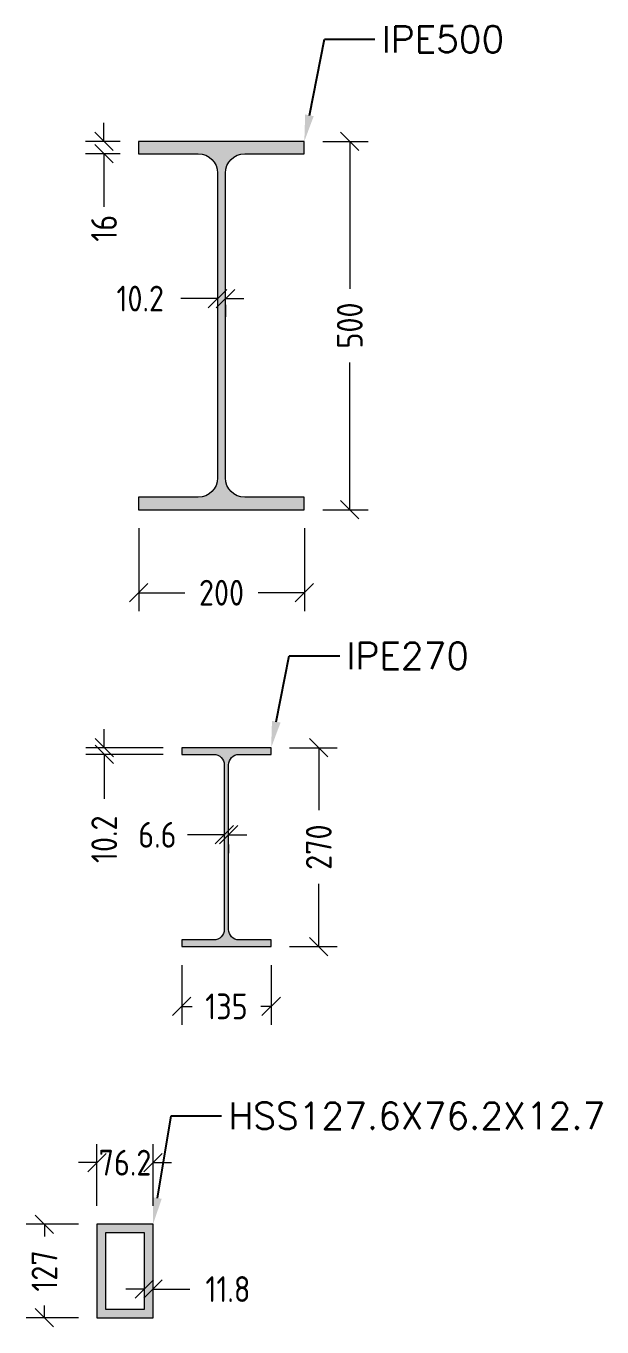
# Model space of a CAD drawing. Header units: millimetres. Extents: x -388065 to 2372687422, y -192755 to 667797.
# Drawn here: x 344224 to 345006, y 549764 to 551530 of the extents above; entities that cross this region are included whole.
import ezdxf
from ezdxf import colors
from ezdxf.entities.mleader import LeaderData, LeaderLine
from ezdxf.math import Vec2, Vec3

# ---------------------------------------------------------------- set-up
doc = ezdxf.new("R2010")
doc.units = ezdxf.units.MM
for name, color, linetype, lineweight in [('A-FLOR', 192, 'Continuous', 9), ('STR-DIM', 1, 'Continuous', 9), ('STR-STEEL_IN_SEC', 6, 'Continuous', 15)]:
    doc.layers.add(name, color=color, linetype=linetype, lineweight=lineweight)
doc.styles.add('MINA_MM_STEEL_DETAIL', font='dim.shx', dxfattribs={"height": 35})
doc.styles.add('MINA_MM_X-SEC', font='romans.shx', dxfattribs={"height": 125})
doc.dimstyles.new('MINA_MM_STEEL_DET', dxfattribs={"dimtxt": 35, "dimasz": 25, "dimexe": 25, "dimexo": 25, "dimgap": 5, "dimtad": 0, "dimdec": 0, "dimzin": 0, "dimdsep": 46, "dimtxsty": 'MINA_MM_STEEL_DETAIL', "dimblk": 'OBLIQUE', "dimcen": 0.09, "dimclrd": 256, "dimclre": 256, "dimclrt": 7, "dimadec": 0, "dimazin": 0, "dimtfac": 1, "dimtdec": 0, "dimtix": 1, "dimtofl": 0, "dimtmove": 0, "dimatfit": 0, "dimfxl": 1, "dimtolj": 1, "dimtzin": 0, "dimlwd": -1, "dimlwe": -1, "dimarcsym": 0})

# ---------------------------------------------------------------- blocks, each defined once
blk = doc.blocks.new('_OBLIQUE')
at = {"color": 0, "linetype": 'ByBlock'}
blk.add_line((-0.5, -0.5), (0.5, 0.5), dxfattribs=at)
blk = doc.blocks.new('*D1912')
at = {"layer": 'Defpoints', "color": 0, "transparency": 16777216}
for p in [(344376.9, 550873.3), (344601.9, 550873.3), (344601.9, 550760.6)]:
    blk.add_point(p, dxfattribs=at)
at = {"layer": 'STR-DIM', "transparency": 16777216}
for p, q in [((344376.9, 550848.3), (344376.9, 550735.6)), ((344601.9, 550848.3), (344601.9, 550735.6)), ((344376.9, 550760.6), (344439.4, 550760.6)), ((344601.9, 550760.6), (344539.4, 550760.6))]:
    blk.add_line(p, q, dxfattribs=at)
at = {"layer": 'STR-DIM', "transparency": 16777216, "xscale": 25, "yscale": 25, "zscale": 25, "rotation": 180}
blk.add_blockref('_OBLIQUE', (344376.9, 550760.6), dxfattribs=at)
at = {"layer": 'STR-DIM', "transparency": 16777216, "xscale": 25, "yscale": 25, "zscale": 25}
blk.add_blockref('_OBLIQUE', (344601.9, 550760.6), dxfattribs=at)
at = {"layer": 'STR-DIM', "color": 7, "lineweight": 25, "transparency": 16777216, "insert": (344489.4, 550760.6), "char_height": 35, "attachment_point": 5, "style": 'MINA_MM_STEEL_DETAIL'}
blk.add_mtext('\\A1;200', dxfattribs=at)
blk = doc.blocks.new('*D1913')
at = {"layer": 'Defpoints', "color": 0, "transparency": 16777216}
for p in [(344601.9, 551373.3), (344663.6, 551373.3), (344601.9, 550873.3)]:
    blk.add_point(p, dxfattribs=at)
at = {"layer": 'STR-DIM', "transparency": 16777216}
for p, q in [((344626.9, 551373.3), (344688.6, 551373.3)), ((344663.6, 551373.3), (344663.6, 551173.3)), ((344663.6, 550873.3), (344663.6, 551073.3)), ((344626.9, 550873.3), (344688.6, 550873.3))]:
    blk.add_line(p, q, dxfattribs=at)
at = {"layer": 'STR-DIM', "transparency": 16777216, "xscale": 25, "yscale": 25, "zscale": 25}
for p, rotation in [((344663.6, 551373.3), 90), ((344663.6, 550873.3), 270)]:
    blk.add_blockref('_OBLIQUE', p, dxfattribs=dict(at, rotation=rotation))
at = {"layer": 'STR-DIM', "color": 7, "lineweight": 25, "transparency": 16777216, "insert": (344663.6, 551123.3), "char_height": 35, "attachment_point": 5, "rotation": 90, "style": 'MINA_MM_STEEL_DETAIL'}
blk.add_mtext('\\A1;500', dxfattribs=at)
blk = doc.blocks.new('*D1914')
at = {"layer": 'Defpoints', "color": 0, "transparency": 16777216}
for p in [(344484, 551176.3), (344494.8, 551176.3), (344484, 551159.9)]:
    blk.add_point(p, dxfattribs=at)
at = {"layer": 'STR-DIM', "transparency": 16777216}
for p, q in [((344484, 551159.9), (344434, 551159.9)), ((344484, 551151.3), (344484, 551134.9)), ((344494.8, 551159.9), (344519.8, 551159.9)), ((344494.8, 551151.3), (344494.8, 551134.9))]:
    blk.add_line(p, q, dxfattribs=at)
at = {"layer": 'STR-DIM', "transparency": 16777216, "xscale": 25, "yscale": 25, "zscale": 25}
blk.add_blockref('_OBLIQUE', (344484, 551159.9), dxfattribs=at)
at = {"layer": 'STR-DIM', "transparency": 16777216, "xscale": 25, "yscale": 25, "zscale": 25, "rotation": 180}
blk.add_blockref('_OBLIQUE', (344494.8, 551159.9), dxfattribs=at)
at = {"layer": 'STR-DIM', "color": 7, "lineweight": 25, "transparency": 16777216, "insert": (344379, 551159.9), "char_height": 35, "attachment_point": 5, "style": 'MINA_MM_STEEL_DETAIL'}
blk.add_mtext('\\A1;10.2', dxfattribs=at)
blk = doc.blocks.new('*D1915')
at = {"layer": 'Defpoints', "color": 0, "transparency": 16777216}
for p in [(344376.9, 551373.3), (344329.8, 551356.5), (344376.9, 551356.5)]:
    blk.add_point(p, dxfattribs=at)
at = {"layer": 'STR-DIM', "transparency": 16777216}
for p, q in [((344329.8, 551373.3), (344329.8, 551398.3)), ((344351.9, 551373.3), (344304.8, 551373.3)), ((344351.9, 551356.5), (344304.8, 551356.5)), ((344329.8, 551356.5), (344329.8, 551284.6))]:
    blk.add_line(p, q, dxfattribs=at)
at = {"layer": 'STR-DIM', "transparency": 16777216, "xscale": 25, "yscale": 25, "zscale": 25}
for p, rotation in [((344329.8, 551373.3), 270), ((344329.8, 551356.5), 90)]:
    blk.add_blockref('_OBLIQUE', p, dxfattribs=dict(at, rotation=rotation))
at = {"layer": 'STR-DIM', "color": 7, "lineweight": 25, "transparency": 16777216, "insert": (344329.8, 551255.4), "char_height": 35, "attachment_point": 5, "rotation": 90, "style": 'MINA_MM_STEEL_DETAIL'}
blk.add_mtext('\\A1;16', dxfattribs=at)
blk = doc.blocks.new('*D1945')
at = {"layer": 'Defpoints', "color": 0, "transparency": 16777216}
for p in [(344435.3, 550280.2), (344556.8, 550280.2), (344556.8, 550199)]:
    blk.add_point(p, dxfattribs=at)
at = {"layer": 'STR-DIM', "transparency": 16777216}
for p, q in [((344435.3, 550255.2), (344435.3, 550174)), ((344556.8, 550255.2), (344556.8, 550174)), ((344435.3, 550199), (344449.4, 550199)), ((344556.8, 550199), (344542.7, 550199))]:
    blk.add_line(p, q, dxfattribs=at)
at = {"layer": 'STR-DIM', "transparency": 16777216, "xscale": 25, "yscale": 25, "zscale": 25, "rotation": 180}
blk.add_blockref('_OBLIQUE', (344435.3, 550199), dxfattribs=at)
at = {"layer": 'STR-DIM', "transparency": 16777216, "xscale": 25, "yscale": 25, "zscale": 25}
blk.add_blockref('_OBLIQUE', (344556.8, 550199), dxfattribs=at)
at = {"layer": 'STR-DIM', "color": 7, "lineweight": 25, "transparency": 16777216, "insert": (344496.1, 550199), "char_height": 35, "attachment_point": 5, "style": 'MINA_MM_STEEL_DETAIL'}
blk.add_mtext('\\A1;135', dxfattribs=at)
blk = doc.blocks.new('*D1946')
at = {"layer": 'Defpoints', "color": 0, "transparency": 16777216}
for p in [(344556.8, 550550.2), (344621.5, 550550.2), (344556.8, 550280.2)]:
    blk.add_point(p, dxfattribs=at)
at = {"layer": 'STR-DIM', "transparency": 16777216}
for p, q in [((344581.8, 550550.2), (344646.5, 550550.2)), ((344621.5, 550550.2), (344621.5, 550465.2)), ((344621.5, 550280.2), (344621.5, 550365.2)), ((344581.8, 550280.2), (344646.5, 550280.2))]:
    blk.add_line(p, q, dxfattribs=at)
at = {"layer": 'STR-DIM', "transparency": 16777216, "xscale": 25, "yscale": 25, "zscale": 25}
for p, rotation in [((344621.5, 550550.2), 90), ((344621.5, 550280.2), 270)]:
    blk.add_blockref('_OBLIQUE', p, dxfattribs=dict(at, rotation=rotation))
at = {"layer": 'STR-DIM', "color": 7, "lineweight": 25, "transparency": 16777216, "insert": (344621.5, 550415.2), "char_height": 35, "attachment_point": 5, "rotation": 90, "style": 'MINA_MM_STEEL_DETAIL'}
blk.add_mtext('\\A1;270', dxfattribs=at)
blk = doc.blocks.new('*D1947')
at = {"layer": 'Defpoints', "color": 0, "transparency": 16777216}
for p in [(344493.2, 550443.8), (344499, 550443.8), (344493.2, 550432)]:
    blk.add_point(p, dxfattribs=at)
at = {"layer": 'STR-DIM', "transparency": 16777216}
for p, q in [((344493.2, 550432), (344443.2, 550432)), ((344499, 550432), (344524, 550432)), ((344493.2, 550418.8), (344493.2, 550407)), ((344499, 550418.8), (344499, 550407))]:
    blk.add_line(p, q, dxfattribs=at)
at = {"layer": 'STR-DIM', "transparency": 16777216, "xscale": 25, "yscale": 25, "zscale": 25}
blk.add_blockref('_OBLIQUE', (344493.2, 550432), dxfattribs=at)
at = {"layer": 'STR-DIM', "transparency": 16777216, "xscale": 25, "yscale": 25, "zscale": 25, "rotation": 180}
blk.add_blockref('_OBLIQUE', (344499, 550432), dxfattribs=at)
at = {"layer": 'STR-DIM', "color": 7, "lineweight": 25, "transparency": 16777216, "insert": (344402.3, 550432), "char_height": 35, "attachment_point": 5, "style": 'MINA_MM_STEEL_DETAIL'}
blk.add_mtext('\\A1;6.6', dxfattribs=at)
blk = doc.blocks.new('*D1948')
at = {"layer": 'Defpoints', "color": 0, "transparency": 16777216}
for p in [(344435.3, 550550.2), (344330.1, 550541.1), (344435.3, 550541.1)]:
    blk.add_point(p, dxfattribs=at)
at = {"layer": 'STR-DIM', "transparency": 16777216}
for p, q in [((344330.1, 550550.2), (344330.1, 550575.2)), ((344410.3, 550550.2), (344305.1, 550550.2)), ((344410.3, 550541.1), (344305.1, 550541.1)), ((344330.1, 550541.1), (344330.1, 550480.9))]:
    blk.add_line(p, q, dxfattribs=at)
at = {"layer": 'STR-DIM', "transparency": 16777216, "xscale": 25, "yscale": 25, "zscale": 25}
for p, rotation in [((344330.1, 550550.2), 270), ((344330.1, 550541.1), 90)]:
    blk.add_blockref('_OBLIQUE', p, dxfattribs=dict(at, rotation=rotation))
at = {"layer": 'STR-DIM', "color": 7, "lineweight": 25, "transparency": 16777216, "insert": (344330.1, 550425.9), "char_height": 35, "attachment_point": 5, "rotation": 90, "style": 'MINA_MM_STEEL_DETAIL'}
blk.add_mtext('\\A1;10.2', dxfattribs=at)
blk = doc.blocks.new('*D1949')
at = {"layer": 'Defpoints', "color": 0, "transparency": 16777216}
for p in [(344320.2, 549903.3), (344248.9, 549776.3), (344320.2, 549776.3)]:
    blk.add_point(p, dxfattribs=at)
at = {"layer": 'STR-DIM', "transparency": 16777216}
for p, q in [((344295.2, 549903.3), (344223.9, 549903.3)), ((344248.9, 549903.3), (344248.9, 549886.5)), ((344248.9, 549776.3), (344248.9, 549793.2)), ((344295.2, 549776.3), (344223.9, 549776.3))]:
    blk.add_line(p, q, dxfattribs=at)
at = {"layer": 'STR-DIM', "transparency": 16777216, "xscale": 25, "yscale": 25, "zscale": 25}
for p, rotation in [((344248.9, 549903.3), 90), ((344248.9, 549776.3), 270)]:
    blk.add_blockref('_OBLIQUE', p, dxfattribs=dict(at, rotation=rotation))
at = {"layer": 'STR-DIM', "color": 7, "lineweight": 25, "transparency": 16777216, "insert": (344248.9, 549839.8), "char_height": 35, "attachment_point": 5, "rotation": 90, "style": 'MINA_MM_STEEL_DETAIL'}
blk.add_mtext('\\A1;127', dxfattribs=at)
blk = doc.blocks.new('*D1950')
at = {"layer": 'Defpoints', "color": 0, "transparency": 16777216}
for p in [(344396.4, 549986.9), (344320.2, 549903.3), (344396.4, 549903.3)]:
    blk.add_point(p, dxfattribs=at)
at = {"layer": 'STR-DIM', "transparency": 16777216}
for p, q in [((344320.2, 549928.3), (344320.2, 550011.9)), ((344396.4, 549928.3), (344396.4, 550011.9)), ((344320.2, 549986.9), (344295.2, 549986.9)), ((344396.4, 549986.9), (344421.4, 549986.9))]:
    blk.add_line(p, q, dxfattribs=at)
at = {"layer": 'STR-DIM', "transparency": 16777216, "xscale": 25, "yscale": 25, "zscale": 25}
blk.add_blockref('_OBLIQUE', (344320.2, 549986.9), dxfattribs=at)
at = {"layer": 'STR-DIM', "transparency": 16777216, "xscale": 25, "yscale": 25, "zscale": 25, "rotation": 180}
blk.add_blockref('_OBLIQUE', (344396.4, 549986.9), dxfattribs=at)
at = {"layer": 'STR-DIM', "color": 7, "lineweight": 25, "transparency": 16777216, "insert": (344358.3, 549986.9), "char_height": 35, "attachment_point": 5, "style": 'MINA_MM_STEEL_DETAIL'}
blk.add_mtext('\\A1;76.2', dxfattribs=at)
blk = doc.blocks.new('*D1951')
at = {"layer": 'Defpoints', "color": 0, "transparency": 16777216}
for p in [(344384.6, 549815.3), (344384.6, 549814.5), (344396.4, 549814.5)]:
    blk.add_point(p, dxfattribs=at)
at = {"layer": 'STR-DIM', "transparency": 16777216}
for p, q in [((344384.6, 549839.5), (344384.6, 549840.3)), ((344396.4, 549839.5), (344396.4, 549840.3)), ((344384.6, 549815.3), (344359.6, 549815.3)), ((344396.4, 549815.3), (344446.4, 549815.3))]:
    blk.add_line(p, q, dxfattribs=at)
at = {"layer": 'STR-DIM', "transparency": 16777216, "xscale": 25, "yscale": 25, "zscale": 25}
blk.add_blockref('_OBLIQUE', (344384.6, 549815.3), dxfattribs=at)
at = {"layer": 'STR-DIM', "transparency": 16777216, "xscale": 25, "yscale": 25, "zscale": 25, "rotation": 180}
blk.add_blockref('_OBLIQUE', (344396.4, 549815.3), dxfattribs=at)
at = {"layer": 'STR-DIM', "color": 7, "lineweight": 25, "transparency": 16777216, "insert": (344498.1, 549815.3), "char_height": 35, "attachment_point": 5, "style": 'MINA_MM_STEEL_DETAIL'}
blk.add_mtext('\\A1;11.8', dxfattribs=at)

msp = doc.modelspace()

# ---------------------------------------------------------------- hatches: boundary and pattern name
at = {"layer": 'A-FLOR', "ltscale": 0.1}
h = msp.add_hatch(color=4, dxfattribs=at)
h.dxf.hatch_style = 1
h.paths.add_polyline_path([(344601.8809, 550873.3338), (344601.8809, 550890.2088), (344521.0059, 550890.2088, -0.414213562), (344494.7559, 550916.4588), (344494.7559, 551330.2088, -0.414213562), (344521.0059, 551356.4588), (344601.8809, 551356.4588), (344601.8809, 551373.3338), (344376.8809, 551373.3338), (344376.8809, 551356.4588), (344457.7559, 551356.4588, -0.414213562), (344484.0059, 551330.2088), (344484.0059, 550916.4588, -0.414213562), (344457.7559, 550890.2088), (344376.8809, 550890.2088), (344376.8809, 550873.3338)])
h = msp.add_hatch(color=4, dxfattribs=at)
h.dxf.hatch_style = 1
h.paths.add_polyline_path([(344498.982, 550303.4738), (344498.982, 550526.8988, -0.414213562), (344513.157, 550541.0738), (344556.8295, 550541.0738), (344556.8295, 550550.1863), (344435.3295, 550550.1863), (344435.3295, 550541.0738), (344479.002, 550541.0738, -0.414213562), (344493.177, 550526.8988), (344493.177, 550303.4738, -0.414213562), (344479.002, 550289.2988), (344435.3295, 550289.2988), (344435.3295, 550280.1863), (344556.8295, 550280.1863), (344556.8295, 550289.2988), (344513.157, 550289.2988, -0.414213562)])
h = msp.add_hatch(color=4, dxfattribs=at)
h.dxf.hatch_style = 1
h.paths.add_polyline_path([(344320.2226, 549776.3172), (344396.4226, 549776.3172), (344396.4226, 549903.3172), (344320.2226, 549903.3172)])
h.paths.add_polyline_path([(344332.0226, 549891.5172), (344384.6226, 549891.5172), (344384.6226, 549788.1172), (344332.0226, 549788.1172)], flags=16)

# ---------------------------------------------------------------- linework, layer by layer
at = {"layer": 'STR-STEEL_IN_SEC'}
for points in [[(344457.7559, 551356.4588, -0.414213562), (344484.0059, 551330.2088), (344484.0059, 550916.4588, -0.414213562), (344457.7559, 550890.2088), (344376.8809, 550890.2088), (344376.8809, 550873.3338), (344601.8809, 550873.3338), (344601.8809, 550890.2088), (344521.0059, 550890.2088, -0.414213562), (344494.7559, 550916.4588), (344494.7559, 551330.2088, -0.414213562), (344521.0059, 551356.4588), (344601.8809, 551356.4588), (344601.8809, 551373.3338), (344376.8809, 551373.3338), (344376.8809, 551356.4588)], [(344479.002, 550541.0738, -0.414213562), (344493.177, 550526.8988), (344493.177, 550303.4738, -0.414213562), (344479.002, 550289.2988), (344435.3295, 550289.2988), (344435.3295, 550280.1863), (344556.8295, 550280.1863), (344556.8295, 550289.2988), (344513.157, 550289.2988, -0.414213562), (344498.982, 550303.4738), (344498.982, 550526.8988, -0.414213562), (344513.157, 550541.0738), (344556.8295, 550541.0738), (344556.8295, 550550.1863), (344435.3295, 550550.1863), (344435.3295, 550541.0738)]]:
    msp.add_lwpolyline(points, format="xyb", close=True, dxfattribs=at)
at = {"layer": 'STR-STEEL_IN_SEC', "ltscale": 0.1}
for points in [[(344396.4226, 549903.3172), (344320.2226, 549903.3172), (344320.2226, 549776.3172), (344396.4226, 549776.3172)], [(344384.6226, 549891.5172), (344332.0226, 549891.5172), (344332.0226, 549788.1172), (344384.6226, 549788.1172)]]:
    msp.add_lwpolyline(points, close=True, dxfattribs=at)

# ---------------------------------------------------------------- dimensions: what is measured, and where the dimension line sits
at = {"layer": 'STR-DIM', "color": 3, "lineweight": 25}
for base, p1, p2, text, picture, middle in [((344329.8051, 551356.4588), (344376.8809, 551373.3338), (344376.8809, 551356.4588), '16', '*D1915', (344329.8051, 551255.4172)), ((344330.1179, 550541.0738), (344435.3295, 550550.1863), (344435.3295, 550541.0738), '10.2', '*D1948', (344330.1179, 550425.8524))]:
    dim = msp.add_linear_dim(base=base, p1=p1, p2=p2, angle=90, text=text, dimstyle='MINA_MM_STEEL_DET', dxfattribs=at)
    dim.commit()
    dim.dimension.update_dxf_attribs({"geometry": picture, "text_midpoint": middle, "dimtype": 160})
for base, p1, p2, picture, middle in [((344663.5564, 551373.3338), (344601.8809, 550873.3338), (344601.8809, 551373.3338), '*D1913', (344663.5564, 551123.3338)), ((344621.4858, 550550.1863), (344556.8295, 550280.1863), (344556.8295, 550550.1863), '*D1946', (344621.4858, 550415.1863)), ((344248.883, 549776.3172), (344320.2226, 549903.3172), (344320.2226, 549776.3172), '*D1949', (344248.883, 549839.8172))]:
    dim = msp.add_linear_dim(base=base, p1=p1, p2=p2, angle=90, dimstyle='MINA_MM_STEEL_DET', dxfattribs=at)
    dim.commit()
    dim.dimension.update_dxf_attribs({"geometry": picture, "text_midpoint": middle})
for base, p1, p2, text, picture, middle in [((344484.0059, 551159.9338), (344494.7559, 551176.3363), (344484.0059, 551176.3363), '10.2', '*D1914', (344379.0059, 551159.9338)), ((344493.177, 550431.9978), (344498.982, 550443.8077), (344493.177, 550443.8077), '6.6', '*D1947', (344402.3436, 550431.9978))]:
    dim = msp.add_linear_dim(base=base, p1=p1, p2=p2, text=text, dimstyle='MINA_MM_STEEL_DET', dxfattribs=at)
    dim.commit()
    dim.dimension.update_dxf_attribs({"geometry": picture, "text_midpoint": middle, "dimtype": 160})
for base, p1, p2, text, picture, middle in [((344601.8809, 550760.6101), (344376.8809, 550873.3338), (344601.8809, 550873.3338), '200', '*D1912', (344489.3809, 550760.6101)), ((344556.8295, 550199.0252), (344435.3295, 550280.1863), (344556.8295, 550280.1863), '135', '*D1945', (344496.0795, 550199.0252))]:
    dim = msp.add_linear_dim(base=base, p1=p1, p2=p2, text=text, dimstyle='MINA_MM_STEEL_DET', dxfattribs=at)
    dim.commit()
    dim.dimension.update_dxf_attribs({"geometry": picture, "text_midpoint": middle})
dim = msp.add_linear_dim(base=(344396.4226, 549986.8646), p1=(344320.2226, 549903.3172), p2=(344396.4226, 549903.3172), dimstyle='MINA_MM_STEEL_DET', override={"dimdec": 1}, dxfattribs=at)
dim.commit()
dim.dimension.update_dxf_attribs({"geometry": '*D1950', "text_midpoint": (344358.3226, 549986.8646)})
dim = msp.add_linear_dim(base=(344384.6226, 549815.2747), p1=(344396.4226, 549814.508), p2=(344384.6226, 549814.508), dimstyle='MINA_MM_STEEL_DET', override={"dimdec": 1}, dxfattribs=at)
dim.commit()
dim.dimension.update_dxf_attribs({"geometry": '*D1951', "text_midpoint": (344498.0892, 549815.2747), "dimtype": 160})

# ---------------------------------------------------------------- leaders
at = {"layer": 'STR-DIM', "lineweight": -3}
ml = msp.add_multileader_mtext('Standard', dxfattribs=at)
ml.set_content('IPE500', color=3, style='MINA_MM_X-SEC')
ml.set_leader_properties()
ml.build(insert=Vec2(0, 0))
ml.multileader.update_dxf_attribs({"text_right_attachment_type": 2, "dogleg_length": 22.4749, "arrow_head_size": 36, "scale": 0.3})
ctx = ml.context
ctx.base_point, ctx.scale, ctx.char_height, ctx.arrow_head_size, ctx.landing_gap_size, ctx.plane_origin = Vec3(344697.7515, 551511.9129), 0.3, 36, 36, 9, Vec3(341377.5058, 551304.8835)
ctx.right_attachment = 2
notes = []
notes.append((ctx, [(1, (1, 1, 0), (344629.1443, 551511.9129), (1, 0), 68.6071, [(5, [(344601.8809, 551373.3338)], 0, [])])]))
ctx.mtext.insert, ctx.mtext.width, ctx.mtext.flow_direction = Vec3(344706.7515, 551529.9129), 316.323488, 5
ml = msp.add_multileader_mtext('Standard', dxfattribs=at)
ml.set_content('IPE270', color=3, style='MINA_MM_X-SEC')
ml.set_leader_properties()
ml.build(insert=Vec2(0, 0))
ml.multileader.update_dxf_attribs({"text_right_attachment_type": 2, "dogleg_length": 228.6904, "arrow_head_size": 36, "scale": 0.3})
ctx = ml.context
ctx.base_point, ctx.scale, ctx.char_height, ctx.arrow_head_size, ctx.landing_gap_size, ctx.plane_origin = Vec3(344649.9737, 550674.9075), 0.3, 36, 36, 9, Vec3(341654.8918, 550488.5811)
ctx.right_attachment = 2
notes.append((ctx, [(1, (1, 1, 0), (344581.3666, 550674.9075), (1, 0), 68.6071, [(5, [(344556.8295, 550550.1863)], 0, [])])]))
ctx.mtext.insert, ctx.mtext.width, ctx.mtext.flow_direction = Vec3(344658.9737, 550692.9075), 284.691139, 5
ml = msp.add_multileader_mtext('Standard', dxfattribs=at)
ml.set_content('HSS127.6X76.2X12.7', color=3, style='MINA_MM_X-SEC')
ml.set_leader_properties()
ml.build(insert=Vec2(0, 0))
ml.multileader.update_dxf_attribs({"text_right_attachment_type": 2, "dogleg_length": 228.6904, "arrow_head_size": 36, "scale": 0.3})
ctx = ml.context
ctx.base_point, ctx.scale, ctx.char_height, ctx.arrow_head_size, ctx.landing_gap_size, ctx.plane_origin = Vec3(344489.5668, 550050.5688), 0.3, 36, 36, 9, Vec3(341494.4849, 549841.7119)
ctx.right_attachment = 2
notes.append((ctx, [(1, (1, 1, 0), (344420.9597, 550050.5688), (1, 0), 68.6071, [(5, [(344396.4226, 549903.3172)], 0, [])])]))
ctx.mtext.insert, ctx.mtext.width, ctx.mtext.flow_direction = Vec3(344498.5668, 550068.5688), 599.544186, 5
for ctx, leaders in notes:
    for number, flags, end, landing, length, lines in leaders:
        leader = LeaderData()
        leader.index, (leader.has_last_leader_line, leader.has_dogleg_vector, leader.attachment_direction) = number, flags
        leader.last_leader_point, leader.dogleg_vector, leader.dogleg_length = Vec3(end), Vec3(landing), length
        for number, points, colour, breaks in lines:
            line = LeaderLine()
            line.index, line.vertices, line.color, line.breaks = number, Vec3.list(points), colors.encode_raw_color(colour), breaks
            leader.lines.append(line)
        ctx.leaders.append(leader)

doc.saveas('drawing.dxf')
